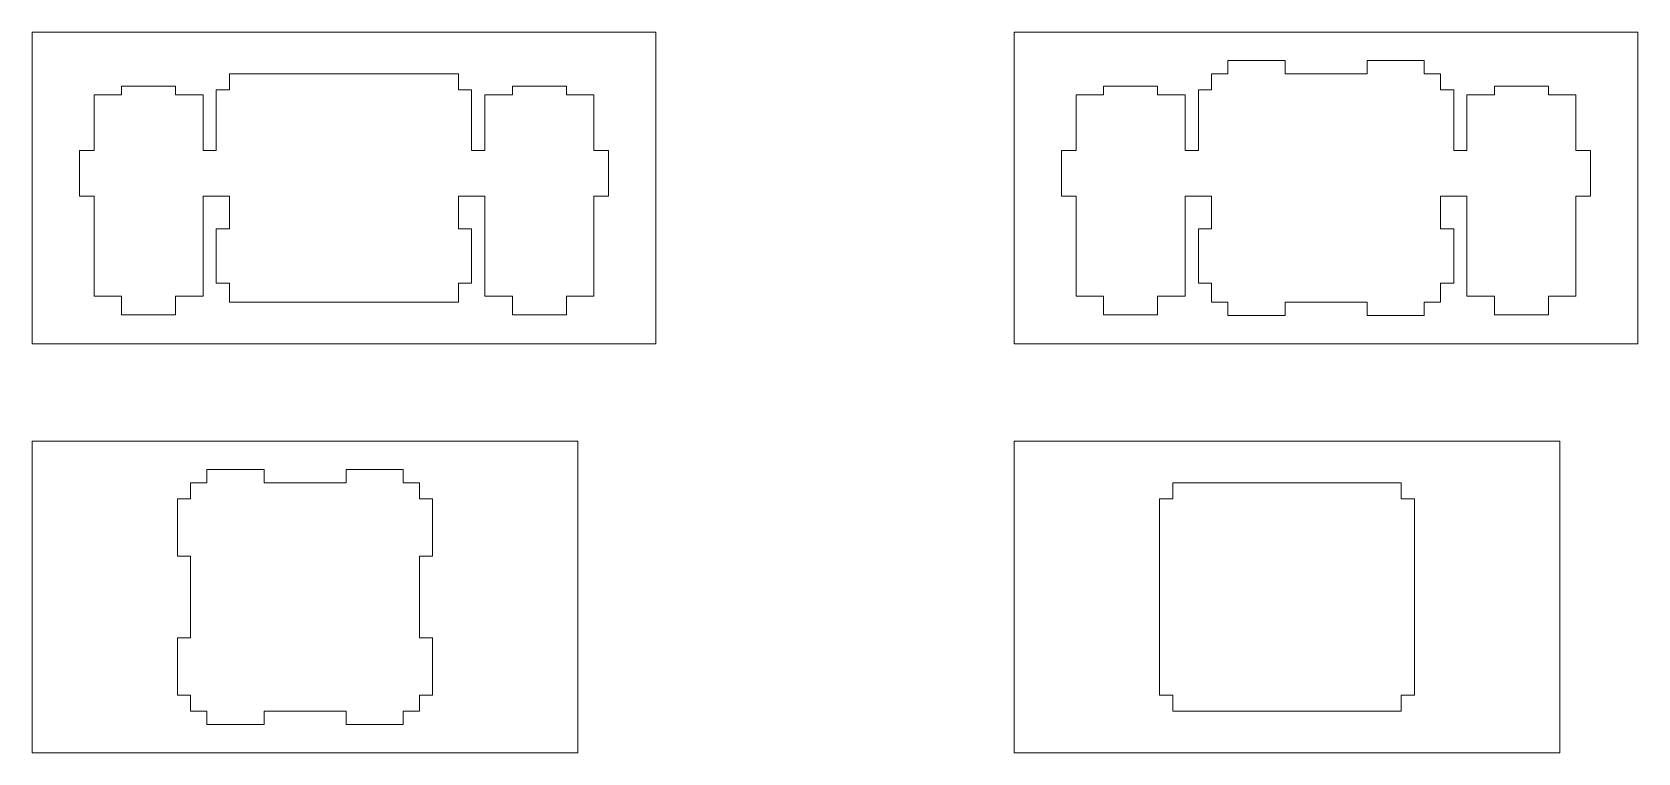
# Model space of a CAD drawing. Header units: millimetres. Extents: x -489 to 489, y -241 to 468.
# Drawn here: x -208.2 to -110.1, y 305.8 to 349.9 of the extents above; entities that cross this region are included whole.
import ezdxf

# ---------------------------------------------------------------- set-up
doc = ezdxf.new("R2010")
doc.units = ezdxf.units.MM
doc.header["$MEASUREMENT"] = 0
doc.layers.add('Layer 1', color=7, linetype='Continuous')

msp = doc.modelspace()

# ---------------------------------------------------------------- linework, layer by layer
at = {"layer": 'Layer 1', "color": 250, "lineweight": 9}
for points, knots in [([(-208.1806, 349.8766), (-208.1806, 349.8766), (-208.1806, 330.8266), (-208.1806, 330.8266), (-208.1806, 330.8266), (-208.1806, 330.8266), (-170.0806, 330.8266), (-170.0806, 330.8266), (-170.0806, 330.8266), (-170.0806, 330.8266), (-170.0806, 349.8766), (-170.0806, 349.8766), (-170.0806, 349.8766), (-170.0806, 349.8766), (-208.1806, 349.8766), (-208.1806, 349.8766)], [0, 0, 0, 0, 0.2, 0.2, 0.2, 0.2, 0.4, 0.4, 0.4, 0.4, 0.6, 0.6, 0.6, 0.6, 1, 1, 1, 1]), ([(-148.1957, 349.8766), (-148.1957, 349.8766), (-148.1957, 330.8266), (-148.1957, 330.8266), (-148.1957, 330.8266), (-148.1957, 330.8266), (-110.0957, 330.8266), (-110.0957, 330.8266), (-110.0957, 330.8266), (-110.0957, 330.8266), (-110.0957, 349.8766), (-110.0957, 349.8766), (-110.0957, 349.8766), (-110.0957, 349.8766), (-148.1957, 349.8766), (-148.1957, 349.8766)], [0, 0, 0, 0, 0.2, 0.2, 0.2, 0.2, 0.4, 0.4, 0.4, 0.4, 0.6, 0.6, 0.6, 0.6, 1, 1, 1, 1]), ([(-208.1806, 305.8364), (-208.1806, 305.8364), (-208.1806, 324.8864), (-208.1806, 324.8864), (-208.1806, 324.8864), (-208.1806, 324.8864), (-174.8431, 324.8864), (-174.8431, 324.8864), (-174.8431, 324.8864), (-174.8431, 324.8864), (-174.8431, 305.8364), (-174.8431, 305.8364), (-174.8431, 305.8364), (-174.8431, 305.8364), (-208.1806, 305.8364), (-208.1806, 305.8364)], [0, 0, 0, 0, 0.2, 0.2, 0.2, 0.2, 0.4, 0.4, 0.4, 0.4, 0.6, 0.6, 0.6, 0.6, 1, 1, 1, 1]), ([(-148.1957, 305.8364), (-148.1957, 305.8364), (-148.1957, 324.8864), (-148.1957, 324.8864), (-148.1957, 324.8864), (-148.1957, 324.8864), (-114.8582, 324.8864), (-114.8582, 324.8864), (-114.8582, 324.8864), (-114.8582, 324.8864), (-114.8582, 305.8364), (-114.8582, 305.8364), (-114.8582, 305.8364), (-114.8582, 305.8364), (-148.1957, 305.8364), (-148.1957, 305.8364)], [0, 0, 0, 0, 0.2, 0.2, 0.2, 0.2, 0.4, 0.4, 0.4, 0.4, 0.6, 0.6, 0.6, 0.6, 1, 1, 1, 1]), ([(-139.3109, 309.3675), (-139.3109, 309.3675), (-139.3109, 321.3553), (-139.3109, 321.3553), (-139.3109, 321.3553), (-139.3109, 321.3553), (-138.4995, 321.3553), (-138.4995, 321.3553)], [0, 0, 0, 0, 0.3333333, 0.3333333, 0.3333333, 0.3333333, 1, 1, 1, 1]), ([(-123.743, 309.3675), (-123.743, 309.3675), (-123.743, 321.3553), (-123.743, 321.3553), (-123.743, 321.3553), (-123.743, 321.3553), (-124.5544, 321.3553), (-124.5544, 321.3553)], [0, 0, 0, 0, 0.3333333, 0.3333333, 0.3333333, 0.3333333, 1, 1, 1, 1])]:
    msp.add_open_spline(points, degree=3, knots=knots, dxfattribs=at)
for points in [[(-182.1456, 347.3366), (-182.1456, 347.3366), (-196.1156, 347.3366), (-196.1156, 347.3366)], [(-196.1156, 347.3366), (-196.1156, 347.3366), (-196.1156, 346.3562), (-196.1156, 346.3562)], [(-182.1456, 346.3562), (-182.1456, 346.3562), (-182.1456, 347.3366), (-182.1456, 347.3366)], [(-135.1503, 347.3366), (-135.1503, 347.3366), (-136.1307, 347.3366), (-136.1307, 347.3366)], [(-136.1307, 347.3366), (-136.1307, 347.3366), (-136.1307, 346.3561), (-136.1307, 346.3561)], [(-131.6501, 348.1494), (-131.6501, 348.1494), (-135.1503, 348.1494), (-135.1503, 348.1494)], [(-135.1503, 348.1494), (-135.1503, 348.1494), (-135.1503, 347.3366), (-135.1503, 347.3366)], [(-131.6501, 347.3366), (-131.6501, 347.3366), (-131.6501, 348.1494), (-131.6501, 348.1494)], [(-126.6413, 347.3366), (-126.6413, 347.3366), (-131.6501, 347.3366), (-131.6501, 347.3366)], [(-123.1411, 348.1494), (-123.1411, 348.1494), (-126.6413, 348.1494), (-126.6413, 348.1494)], [(-126.6413, 348.1494), (-126.6413, 348.1494), (-126.6413, 347.3366), (-126.6413, 347.3366)], [(-123.1411, 347.3366), (-123.1411, 347.3366), (-123.1411, 348.1494), (-123.1411, 348.1494)], [(-122.1607, 347.3366), (-122.1607, 347.3366), (-123.1411, 347.3366), (-123.1411, 347.3366)], [(-122.1607, 346.3561), (-122.1607, 346.3561), (-122.1607, 347.3366), (-122.1607, 347.3366)], [(-199.4176, 346.5746), (-199.4176, 346.5746), (-202.7196, 346.5746), (-202.7196, 346.5746)], [(-202.7196, 346.5746), (-202.7196, 346.5746), (-202.7196, 346.0412), (-202.7196, 346.0412)], [(-199.4176, 346.0412), (-199.4176, 346.0412), (-199.4176, 346.5746), (-199.4176, 346.5746)], [(-196.1156, 346.3562), (-196.1156, 346.3562), (-196.9284, 346.3562), (-196.9284, 346.3562)], [(-196.9284, 346.3562), (-196.9284, 346.3562), (-196.9284, 342.6376), (-196.9284, 342.6376)], [(-181.3328, 346.3562), (-181.3328, 346.3562), (-182.1456, 346.3562), (-182.1456, 346.3562)], [(-181.3328, 342.6376), (-181.3328, 342.6376), (-181.3328, 346.3562), (-181.3328, 346.3562)], [(-175.5416, 346.5746), (-175.5416, 346.5746), (-178.8436, 346.5746), (-178.8436, 346.5746)], [(-178.8436, 346.5746), (-178.8436, 346.5746), (-178.8436, 346.0412), (-178.8436, 346.0412)], [(-175.5416, 346.0412), (-175.5416, 346.0412), (-175.5416, 346.5746), (-175.5416, 346.5746)], [(-139.4327, 346.5746), (-139.4327, 346.5746), (-142.7347, 346.5746), (-142.7347, 346.5746)], [(-142.7347, 346.5746), (-142.7347, 346.5746), (-142.7347, 346.0412), (-142.7347, 346.0412)], [(-139.4327, 346.0412), (-139.4327, 346.0412), (-139.4327, 346.5746), (-139.4327, 346.5746)], [(-136.1307, 346.3561), (-136.1307, 346.3561), (-136.9435, 346.3561), (-136.9435, 346.3561)], [(-136.9435, 346.3561), (-136.9435, 346.3561), (-136.9435, 342.6376), (-136.9435, 342.6376)], [(-121.3479, 346.3561), (-121.3479, 346.3561), (-122.1607, 346.3561), (-122.1607, 346.3561)], [(-121.3479, 342.6376), (-121.3479, 342.6376), (-121.3479, 346.3561), (-121.3479, 346.3561)], [(-115.5567, 346.5746), (-115.5567, 346.5746), (-118.8587, 346.5746), (-118.8587, 346.5746)], [(-118.8587, 346.5746), (-118.8587, 346.5746), (-118.8587, 346.0412), (-118.8587, 346.0412)], [(-115.5567, 346.0412), (-115.5567, 346.0412), (-115.5567, 346.5746), (-115.5567, 346.5746)], [(-202.7196, 346.0412), (-202.7196, 346.0412), (-204.396, 346.0412), (-204.396, 346.0412)], [(-204.396, 346.0412), (-204.396, 346.0412), (-204.396, 342.6376), (-204.396, 342.6376)], [(-197.7412, 346.0412), (-197.7412, 346.0412), (-199.4176, 346.0412), (-199.4176, 346.0412)], [(-197.7412, 346.0412), (-197.7412, 346.0412), (-197.7412, 346.0412), (-197.7412, 346.0412)], [(-197.7412, 342.6376), (-197.7412, 342.6376), (-197.7412, 346.0412), (-197.7412, 346.0412)], [(-178.8436, 346.0412), (-178.8436, 346.0412), (-180.52, 346.0412), (-180.52, 346.0412)], [(-180.52, 346.0412), (-180.52, 346.0412), (-180.52, 342.6376), (-180.52, 342.6376)], [(-173.8652, 346.0412), (-173.8652, 346.0412), (-175.5416, 346.0412), (-175.5416, 346.0412)], [(-173.8652, 342.6376), (-173.8652, 342.6376), (-173.8652, 346.0412), (-173.8652, 346.0412)], [(-142.7347, 346.0412), (-142.7347, 346.0412), (-144.4111, 346.0412), (-144.4111, 346.0412)], [(-144.4111, 346.0412), (-144.4111, 346.0412), (-144.4111, 342.6376), (-144.4111, 342.6376)], [(-137.7563, 346.0412), (-137.7563, 346.0412), (-139.4327, 346.0412), (-139.4327, 346.0412)], [(-137.7563, 346.0412), (-137.7563, 346.0412), (-137.7563, 346.0412), (-137.7563, 346.0412)], [(-137.7563, 342.6376), (-137.7563, 342.6376), (-137.7563, 346.0412), (-137.7563, 346.0412)], [(-118.8587, 346.0412), (-118.8587, 346.0412), (-120.5351, 346.0412), (-120.5351, 346.0412)], [(-120.5351, 346.0412), (-120.5351, 346.0412), (-120.5351, 342.6376), (-120.5351, 342.6376)], [(-113.8803, 346.0412), (-113.8803, 346.0412), (-115.5567, 346.0412), (-115.5567, 346.0412)], [(-113.8803, 342.6376), (-113.8803, 342.6376), (-113.8803, 346.0412), (-113.8803, 346.0412)], [(-204.396, 342.6376), (-204.396, 342.6376), (-205.285, 342.6376), (-205.285, 342.6376)], [(-205.285, 342.6376), (-205.285, 342.6376), (-205.285, 339.8436), (-205.285, 339.8436)], [(-196.9284, 342.6376), (-196.9284, 342.6376), (-197.7412, 342.6376), (-197.7412, 342.6376)], [(-180.52, 342.6376), (-180.52, 342.6376), (-181.3328, 342.6376), (-181.3328, 342.6376)], [(-172.9762, 342.6376), (-172.9762, 342.6376), (-173.8652, 342.6376), (-173.8652, 342.6376)], [(-172.9762, 339.8436), (-172.9762, 339.8436), (-172.9762, 342.6376), (-172.9762, 342.6376)], [(-144.4111, 342.6376), (-144.4111, 342.6376), (-145.3001, 342.6376), (-145.3001, 342.6376)], [(-145.3001, 342.6376), (-145.3001, 342.6376), (-145.3001, 339.8436), (-145.3001, 339.8436)], [(-136.9435, 342.6376), (-136.9435, 342.6376), (-137.7563, 342.6376), (-137.7563, 342.6376)], [(-120.5351, 342.6376), (-120.5351, 342.6376), (-121.3479, 342.6376), (-121.3479, 342.6376)], [(-112.9913, 342.6376), (-112.9913, 342.6376), (-113.8803, 342.6376), (-113.8803, 342.6376)], [(-112.9913, 339.8436), (-112.9913, 339.8436), (-112.9913, 342.6376), (-112.9913, 342.6376)], [(-205.285, 339.8436), (-205.285, 339.8436), (-204.396, 339.8436), (-204.396, 339.8436)], [(-204.396, 339.8436), (-204.396, 339.8436), (-204.396, 333.7476), (-204.396, 333.7476)], [(-197.7412, 333.7476), (-197.7412, 333.7476), (-197.7412, 339.8436), (-197.7412, 339.8436)], [(-197.7412, 339.8436), (-197.7412, 339.8436), (-196.1156, 339.8436), (-196.1156, 339.8436)], [(-196.1156, 339.8436), (-196.1156, 339.8436), (-196.1156, 337.8472), (-196.1156, 337.8472)], [(-182.1456, 337.8472), (-182.1456, 337.8472), (-182.1456, 339.8436), (-182.1456, 339.8436)], [(-182.1456, 339.8436), (-182.1456, 339.8436), (-180.52, 339.8436), (-180.52, 339.8436)], [(-180.52, 339.8436), (-180.52, 339.8436), (-180.52, 333.7476), (-180.52, 333.7476)], [(-173.8652, 333.7476), (-173.8652, 333.7476), (-173.8652, 339.8436), (-173.8652, 339.8436)], [(-173.8652, 339.8436), (-173.8652, 339.8436), (-172.9762, 339.8436), (-172.9762, 339.8436)], [(-145.3001, 339.8436), (-145.3001, 339.8436), (-144.4111, 339.8436), (-144.4111, 339.8436)], [(-144.4111, 339.8436), (-144.4111, 339.8436), (-144.4111, 333.7476), (-144.4111, 333.7476)], [(-137.7563, 333.7476), (-137.7563, 333.7476), (-137.7563, 339.8436), (-137.7563, 339.8436)], [(-137.7563, 339.8436), (-137.7563, 339.8436), (-136.1307, 339.8436), (-136.1307, 339.8436)], [(-136.1307, 339.8436), (-136.1307, 339.8436), (-136.1307, 337.8471), (-136.1307, 337.8471)], [(-122.1607, 337.8471), (-122.1607, 337.8471), (-122.1607, 339.8436), (-122.1607, 339.8436)], [(-122.1607, 339.8436), (-122.1607, 339.8436), (-120.5351, 339.8436), (-120.5351, 339.8436)], [(-120.5351, 339.8436), (-120.5351, 339.8436), (-120.5351, 333.7476), (-120.5351, 333.7476)], [(-113.8803, 333.7476), (-113.8803, 333.7476), (-113.8803, 339.8436), (-113.8803, 339.8436)], [(-113.8803, 339.8436), (-113.8803, 339.8436), (-112.9913, 339.8436), (-112.9913, 339.8436)], [(-196.9284, 337.8472), (-196.9284, 337.8472), (-196.9284, 334.535), (-196.9284, 334.535)], [(-196.1156, 337.8472), (-196.1156, 337.8472), (-196.9284, 337.8472), (-196.9284, 337.8472)], [(-181.3328, 337.8472), (-181.3328, 337.8472), (-182.1456, 337.8472), (-182.1456, 337.8472)], [(-181.3328, 334.535), (-181.3328, 334.535), (-181.3328, 337.8472), (-181.3328, 337.8472)], [(-136.1307, 337.8471), (-136.1307, 337.8471), (-136.9435, 337.8471), (-136.9435, 337.8471)], [(-136.9435, 337.8471), (-136.9435, 337.8471), (-136.9435, 334.535), (-136.9435, 334.535)], [(-121.3479, 337.8471), (-121.3479, 337.8471), (-122.1607, 337.8471), (-122.1607, 337.8471)], [(-121.3479, 334.535), (-121.3479, 334.535), (-121.3479, 337.8471), (-121.3479, 337.8471)], [(-196.9284, 334.535), (-196.9284, 334.535), (-196.1156, 334.535), (-196.1156, 334.535)], [(-196.1156, 333.3666), (-196.1156, 333.3666), (-196.1156, 334.535), (-196.1156, 334.535)], [(-182.1456, 333.3666), (-182.1456, 333.3666), (-182.1456, 334.535), (-182.1456, 334.535)], [(-182.1456, 334.535), (-182.1456, 334.535), (-181.3328, 334.535), (-181.3328, 334.535)], [(-136.9435, 334.535), (-136.9435, 334.535), (-136.1307, 334.535), (-136.1307, 334.535)], [(-136.1307, 333.3666), (-136.1307, 333.3666), (-136.1307, 334.535), (-136.1307, 334.535)], [(-122.1607, 333.3666), (-122.1607, 333.3666), (-122.1607, 334.535), (-122.1607, 334.535)], [(-122.1607, 334.535), (-122.1607, 334.535), (-121.3479, 334.535), (-121.3479, 334.535)], [(-204.396, 333.7476), (-204.396, 333.7476), (-202.7196, 333.7476), (-202.7196, 333.7476)], [(-202.7196, 333.7476), (-202.7196, 333.7476), (-202.7196, 332.6046), (-202.7196, 332.6046)], [(-199.4176, 332.6046), (-199.4176, 332.6046), (-199.4176, 333.7476), (-199.4176, 333.7476)], [(-199.4176, 333.7476), (-199.4176, 333.7476), (-197.7412, 333.7476), (-197.7412, 333.7476)], [(-180.52, 333.7476), (-180.52, 333.7476), (-178.8436, 333.7476), (-178.8436, 333.7476)], [(-180.52, 333.7476), (-180.52, 333.7476), (-180.52, 333.7476), (-180.52, 333.7476)], [(-178.8436, 333.7476), (-178.8436, 333.7476), (-178.8436, 332.6046), (-178.8436, 332.6046)], [(-175.5416, 332.6046), (-175.5416, 332.6046), (-175.5416, 333.7476), (-175.5416, 333.7476)], [(-175.5416, 333.7476), (-175.5416, 333.7476), (-173.8652, 333.7476), (-173.8652, 333.7476)], [(-144.4111, 333.7476), (-144.4111, 333.7476), (-142.7347, 333.7476), (-142.7347, 333.7476)], [(-142.7347, 333.7476), (-142.7347, 333.7476), (-142.7347, 332.6046), (-142.7347, 332.6046)], [(-139.4327, 332.6046), (-139.4327, 332.6046), (-139.4327, 333.7476), (-139.4327, 333.7476)], [(-139.4327, 333.7476), (-139.4327, 333.7476), (-137.7563, 333.7476), (-137.7563, 333.7476)], [(-120.5351, 333.7476), (-120.5351, 333.7476), (-120.5351, 333.7476), (-120.5351, 333.7476)], [(-120.5351, 333.7476), (-120.5351, 333.7476), (-118.8587, 333.7476), (-118.8587, 333.7476)], [(-118.8587, 333.7476), (-118.8587, 333.7476), (-118.8587, 332.6046), (-118.8587, 332.6046)], [(-115.5567, 332.6046), (-115.5567, 332.6046), (-115.5567, 333.7476), (-115.5567, 333.7476)], [(-115.5567, 333.7476), (-115.5567, 333.7476), (-113.8803, 333.7476), (-113.8803, 333.7476)], [(-202.7196, 332.6046), (-202.7196, 332.6046), (-199.4176, 332.6046), (-199.4176, 332.6046)], [(-196.1156, 333.3666), (-196.1156, 333.3666), (-182.1456, 333.3666), (-182.1456, 333.3666)], [(-178.8436, 332.6046), (-178.8436, 332.6046), (-175.5416, 332.6046), (-175.5416, 332.6046)], [(-142.7347, 332.6046), (-142.7347, 332.6046), (-139.4327, 332.6046), (-139.4327, 332.6046)], [(-136.1307, 333.3666), (-136.1307, 333.3666), (-135.1503, 333.3666), (-135.1503, 333.3666)], [(-135.1503, 333.3666), (-135.1503, 333.3666), (-135.1503, 332.5538), (-135.1503, 332.5538)], [(-135.1503, 332.5538), (-135.1503, 332.5538), (-131.6501, 332.5538), (-131.6501, 332.5538)], [(-131.6501, 332.5538), (-131.6501, 332.5538), (-131.6501, 333.3666), (-131.6501, 333.3666)], [(-131.6501, 333.3666), (-131.6501, 333.3666), (-126.6413, 333.3666), (-126.6413, 333.3666)], [(-126.6413, 333.3666), (-126.6413, 333.3666), (-126.6413, 332.5538), (-126.6413, 332.5538)], [(-126.6413, 332.5538), (-126.6413, 332.5538), (-123.1411, 332.5538), (-123.1411, 332.5538)], [(-123.1411, 332.5538), (-123.1411, 332.5538), (-123.1411, 333.3666), (-123.1411, 333.3666)], [(-123.1411, 333.3666), (-123.1411, 333.3666), (-122.1607, 333.3666), (-122.1607, 333.3666)], [(-118.8587, 332.6046), (-118.8587, 332.6046), (-115.5567, 332.6046), (-115.5567, 332.6046)], [(-197.5163, 323.1592), (-197.5163, 323.1592), (-194.0162, 323.1592), (-194.0162, 323.1592)], [(-197.5163, 322.3464), (-197.5163, 322.3464), (-197.5163, 323.1592), (-197.5163, 323.1592)], [(-194.0162, 323.1592), (-194.0162, 323.1592), (-194.0162, 322.3464), (-194.0162, 322.3464)], [(-189.0073, 323.1592), (-189.0073, 323.1592), (-185.5072, 323.1592), (-185.5072, 323.1592)], [(-189.0073, 322.3464), (-189.0073, 322.3464), (-189.0073, 323.1592), (-189.0073, 323.1592)], [(-185.5072, 323.1592), (-185.5072, 323.1592), (-185.5072, 322.3464), (-185.5072, 322.3464)], [(-198.4968, 322.3464), (-198.4968, 322.3464), (-197.5163, 322.3464), (-197.5163, 322.3464)], [(-198.4968, 321.366), (-198.4968, 321.366), (-198.4968, 322.3464), (-198.4968, 322.3464)], [(-194.0162, 322.3464), (-194.0162, 322.3464), (-189.0073, 322.3464), (-189.0073, 322.3464)], [(-185.5072, 322.3464), (-185.5072, 322.3464), (-184.5268, 322.3464), (-184.5268, 322.3464)], [(-184.5268, 321.366), (-184.5268, 321.366), (-184.5268, 322.3464), (-184.5268, 322.3464)], [(-138.4995, 322.334), (-138.4995, 322.334), (-124.5544, 322.334), (-124.5544, 322.334)], [(-138.4995, 321.3553), (-138.4995, 321.3553), (-138.4995, 322.334), (-138.4995, 322.334)], [(-124.5544, 321.3553), (-124.5544, 321.3553), (-124.5544, 322.334), (-124.5544, 322.334)], [(-199.3096, 321.366), (-199.3096, 321.366), (-198.4968, 321.366), (-198.4968, 321.366)], [(-199.3096, 317.8658), (-199.3096, 317.8658), (-199.3096, 321.366), (-199.3096, 321.366)], [(-183.714, 321.366), (-183.714, 321.366), (-184.5268, 321.366), (-184.5268, 321.366)], [(-183.714, 321.366), (-183.714, 321.366), (-183.714, 317.8658), (-183.714, 317.8658)], [(-198.4968, 317.8658), (-198.4968, 317.8658), (-199.3096, 317.8658), (-199.3096, 317.8658)], [(-198.4968, 312.857), (-198.4968, 312.857), (-198.4968, 317.8658), (-198.4968, 317.8658)], [(-184.5268, 317.8658), (-184.5268, 317.8658), (-184.5268, 312.857), (-184.5268, 312.857)], [(-184.5268, 317.8658), (-184.5268, 317.8658), (-183.714, 317.8658), (-183.714, 317.8658)], [(-199.3096, 312.857), (-199.3096, 312.857), (-198.4968, 312.857), (-198.4968, 312.857)], [(-199.3096, 309.3568), (-199.3096, 309.3568), (-199.3096, 312.857), (-199.3096, 312.857)], [(-183.714, 312.857), (-183.714, 312.857), (-184.5268, 312.857), (-184.5268, 312.857)], [(-183.714, 312.857), (-183.714, 312.857), (-183.714, 309.3568), (-183.714, 309.3568)], [(-198.4968, 309.3568), (-198.4968, 309.3568), (-199.3096, 309.3568), (-199.3096, 309.3568)], [(-198.4968, 308.3764), (-198.4968, 308.3764), (-198.4968, 309.3568), (-198.4968, 309.3568)], [(-184.5268, 309.3568), (-184.5268, 309.3568), (-184.5268, 308.3764), (-184.5268, 308.3764)], [(-184.5268, 309.3568), (-184.5268, 309.3568), (-183.714, 309.3568), (-183.714, 309.3568)], [(-138.4995, 309.3675), (-138.4995, 309.3675), (-139.3109, 309.3675), (-139.3109, 309.3675)], [(-138.4995, 308.3888), (-138.4995, 308.3888), (-138.4995, 309.3675), (-138.4995, 309.3675)], [(-124.5544, 309.3675), (-124.5544, 309.3675), (-123.743, 309.3675), (-123.743, 309.3675)], [(-124.5544, 309.3675), (-124.5544, 309.3675), (-124.5544, 308.3888), (-124.5544, 308.3888)], [(-197.5163, 308.3764), (-197.5163, 308.3764), (-198.4968, 308.3764), (-198.4968, 308.3764)], [(-197.5163, 307.5636), (-197.5163, 307.5636), (-197.5163, 308.3764), (-197.5163, 308.3764)], [(-194.0162, 308.3764), (-194.0162, 308.3764), (-194.0162, 307.5636), (-194.0162, 307.5636)], [(-189.0073, 308.3764), (-189.0073, 308.3764), (-194.0162, 308.3764), (-194.0162, 308.3764)], [(-189.0073, 307.5636), (-189.0073, 307.5636), (-189.0073, 308.3764), (-189.0073, 308.3764)], [(-185.5072, 308.3764), (-185.5072, 308.3764), (-185.5072, 307.5636), (-185.5072, 307.5636)], [(-184.5268, 308.3764), (-184.5268, 308.3764), (-185.5072, 308.3764), (-185.5072, 308.3764)], [(-124.5544, 308.3888), (-124.5544, 308.3888), (-138.4995, 308.3888), (-138.4995, 308.3888)], [(-194.0162, 307.5636), (-194.0162, 307.5636), (-197.5163, 307.5636), (-197.5163, 307.5636)], [(-185.5072, 307.5636), (-185.5072, 307.5636), (-189.0073, 307.5636), (-189.0073, 307.5636)]]:
    msp.add_open_spline(points, degree=3, dxfattribs=at)

doc.saveas('drawing.dxf')
